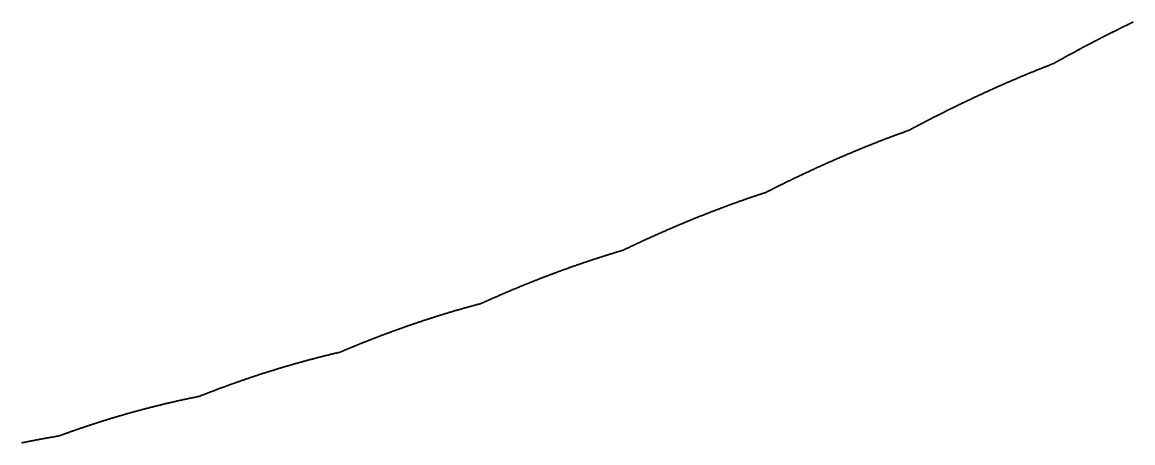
# Model space of a CAD drawing. Header units: metres. Extents: x 0 to 360, y 49 to 117.
# Drawn here: x 258.74 to 269.99, y 64.05 to 68.31 of the extents above; entities that cross this region are included whole.
import ezdxf

# ---------------------------------------------------------------- set-up
doc = ezdxf.new("R2010")
doc.units = ezdxf.units.M

msp = doc.modelspace()

# ---------------------------------------------------------------- linework, layer by layer
for p in [(269.899, 68.268), (269.906, 68.271), (269.912, 68.274), (269.919, 68.277), (269.925, 68.28), (269.932, 68.283), (269.939, 68.287), (269.945, 68.29), (269.952, 68.293), (269.958, 68.296), (269.965, 68.299), (269.971, 68.302), (269.978, 68.306), (269.984, 68.309), (269.991, 68.312), (269.678, 68.156), (269.685, 68.16), (269.691, 68.163), (269.698, 68.166), (269.704, 68.17), (269.711, 68.173), (269.717, 68.176), (269.724, 68.18), (269.73, 68.183), (269.737, 68.186), (269.743, 68.19), (269.75, 68.193), (269.756, 68.196), (269.763, 68.199), (269.769, 68.203), (269.776, 68.206), (269.782, 68.209), (269.789, 68.213), (269.795, 68.216), (269.802, 68.219), (269.808, 68.222), (269.815, 68.226), (269.821, 68.229), (269.828, 68.232), (269.834, 68.235), (269.841, 68.239), (269.847, 68.242), (269.854, 68.245), (269.86, 68.248), (269.867, 68.252), (269.873, 68.255), (269.88, 68.258), (269.886, 68.261), (269.893, 68.264), (269.464, 68.044), (269.47, 68.048), (269.477, 68.051), (269.483, 68.054), (269.49, 68.058), (269.496, 68.061), (269.503, 68.065), (269.509, 68.068), (269.516, 68.072), (269.522, 68.075), (269.529, 68.079), (269.535, 68.082), (269.542, 68.085), (269.548, 68.089), (269.555, 68.092), (269.561, 68.096), (269.568, 68.099), (269.574, 68.103), (269.581, 68.106), (269.587, 68.109), (269.594, 68.113), (269.6, 68.116), (269.607, 68.119), (269.613, 68.123), (269.62, 68.126), (269.626, 68.13), (269.633, 68.133), (269.639, 68.136), (269.646, 68.14), (269.652, 68.143), (269.659, 68.146), (269.665, 68.15), (269.672, 68.153), (269.256, 67.931), (269.263, 67.935), (269.269, 67.938), (269.276, 67.942), (269.282, 67.945), (269.289, 67.949), (269.295, 67.953), (269.302, 67.956), (269.308, 67.96), (269.315, 67.963), (269.321, 67.967), (269.328, 67.97), (269.334, 67.974), (269.341, 67.977), (269.347, 67.981), (269.354, 67.985), (269.36, 67.988), (269.367, 67.992), (269.373, 67.995), (269.379, 67.999), (269.386, 68.002), (269.392, 68.006), (269.399, 68.009), (269.405, 68.013), (269.412, 68.016), (269.418, 68.02), (269.425, 68.023), (269.431, 68.027), (269.438, 68.03), (269.444, 68.034), (269.451, 68.037), (269.457, 68.041), (269.003, 67.82), (269.01, 67.822), (269.016, 67.825), (269.023, 67.828), (269.029, 67.83), (269.036, 67.833), (269.042, 67.835), (269.049, 67.838), (269.055, 67.841), (269.062, 67.843), (269.068, 67.846), (269.075, 67.848), (269.081, 67.851), (269.088, 67.854), (269.094, 67.856), (269.101, 67.859), (269.107, 67.861), (269.114, 67.864), (269.12, 67.866), (269.127, 67.869), (269.133, 67.871), (269.14, 67.874), (269.146, 67.876), (269.152, 67.879), (269.159, 67.882), (269.165, 67.884), (269.172, 67.887), (269.178, 67.889), (269.185, 67.892), (269.191, 67.895), (269.198, 67.898), (269.204, 67.902), (269.211, 67.906), (269.217, 67.909), (269.224, 67.913), (269.23, 67.917), (269.237, 67.92), (269.243, 67.924), (269.25, 67.927), (268.732, 67.706), (268.738, 67.708), (268.745, 67.711), (268.751, 67.714), (268.758, 67.717), (268.764, 67.72), (268.77, 67.722), (268.777, 67.725), (268.783, 67.728), (268.79, 67.731), (268.796, 67.733), (268.803, 67.736), (268.809, 67.739), (268.816, 67.742), (268.822, 67.744), (268.829, 67.747), (268.835, 67.75), (268.842, 67.753), (268.848, 67.755), (268.855, 67.758), (268.861, 67.761), (268.867, 67.764), (268.874, 67.766), (268.88, 67.769), (268.887, 67.772), (268.893, 67.774), (268.9, 67.777), (268.906, 67.78), (268.913, 67.783), (268.919, 67.785), (268.926, 67.788), (268.932, 67.791), (268.939, 67.793), (268.945, 67.796), (268.952, 67.799), (268.958, 67.801), (268.965, 67.804), (268.971, 67.807), (268.978, 67.809), (268.984, 67.812), (268.991, 67.814), (268.997, 67.817), (268.48, 67.593), (268.486, 67.596), (268.492, 67.599), (268.499, 67.602), (268.505, 67.605), (268.512, 67.608), (268.518, 67.611), (268.525, 67.614), (268.531, 67.617), (268.538, 67.619), (268.544, 67.622), (268.551, 67.625), (268.557, 67.628), (268.564, 67.631), (268.57, 67.634), (268.576, 67.637), (268.583, 67.64), (268.589, 67.643), (268.596, 67.646), (268.602, 67.649), (268.609, 67.652), (268.615, 67.654), (268.622, 67.657), (268.628, 67.66), (268.635, 67.663), (268.641, 67.666), (268.648, 67.669), (268.654, 67.672), (268.66, 67.674), (268.667, 67.677), (268.673, 67.68), (268.68, 67.683), (268.686, 67.686), (268.693, 67.689), (268.699, 67.692), (268.706, 67.694), (268.712, 67.697), (268.719, 67.7), (268.725, 67.703), (268.241, 67.48), (268.247, 67.483), (268.254, 67.486), (268.26, 67.49), (268.267, 67.493), (268.273, 67.496), (268.279, 67.499), (268.286, 67.502), (268.292, 67.505), (268.299, 67.508), (268.305, 67.511), (268.312, 67.514), (268.318, 67.517), (268.325, 67.52), (268.331, 67.523), (268.338, 67.527), (268.344, 67.53), (268.35, 67.533), (268.357, 67.536), (268.363, 67.539), (268.37, 67.542), (268.376, 67.545), (268.383, 67.548), (268.389, 67.551), (268.396, 67.554), (268.402, 67.557), (268.409, 67.56), (268.415, 67.563), (268.421, 67.566), (268.428, 67.569), (268.434, 67.572), (268.441, 67.575), (268.447, 67.578), (268.454, 67.581), (268.46, 67.584), (268.467, 67.587), (268.473, 67.59), (268.015, 67.368), (268.022, 67.372), (268.028, 67.375), (268.034, 67.378), (268.041, 67.381), (268.047, 67.385), (268.054, 67.388), (268.06, 67.391), (268.067, 67.394), (268.073, 67.398), (268.08, 67.401), (268.086, 67.404), (268.092, 67.407), (268.099, 67.41), (268.105, 67.414), (268.112, 67.417), (268.118, 67.42), (268.125, 67.423), (268.131, 67.426), (268.138, 67.43), (268.144, 67.433), (268.15, 67.436), (268.157, 67.439), (268.163, 67.442), (268.17, 67.446), (268.176, 67.449), (268.183, 67.452), (268.189, 67.455), (268.196, 67.458), (268.202, 67.461), (268.208, 67.464), (268.215, 67.468), (268.221, 67.471), (268.228, 67.474), (268.234, 67.477), (267.803, 67.258), (267.809, 67.262), (267.815, 67.265), (267.822, 67.268), (267.828, 67.272), (267.835, 67.275), (267.841, 67.279), (267.848, 67.282), (267.854, 67.285), (267.861, 67.289), (267.867, 67.292), (267.873, 67.295), (267.88, 67.299), (267.886, 67.302), (267.893, 67.305), (267.899, 67.309), (267.906, 67.312), (267.912, 67.315), (267.918, 67.319), (267.925, 67.322), (267.931, 67.325), (267.938, 67.329), (267.944, 67.332), (267.951, 67.335), (267.957, 67.339), (267.964, 67.342), (267.97, 67.345), (267.976, 67.349), (267.983, 67.352), (267.989, 67.355), (267.996, 67.358), (268.002, 67.362), (268.009, 67.365), (267.526, 67.144), (267.532, 67.146), (267.539, 67.149), (267.545, 67.151), (267.552, 67.154), (267.558, 67.156), (267.565, 67.158), (267.571, 67.161), (267.577, 67.163), (267.584, 67.166), (267.59, 67.168), (267.597, 67.17), (267.603, 67.173), (267.61, 67.175), (267.616, 67.178), (267.622, 67.18), (267.629, 67.182), (267.635, 67.185), (267.642, 67.187), (267.648, 67.189), (267.655, 67.192), (267.661, 67.194), (267.667, 67.196), (267.674, 67.199), (267.68, 67.201), (267.687, 67.203), (267.693, 67.206), (267.7, 67.208), (267.706, 67.21), (267.712, 67.213), (267.719, 67.215), (267.725, 67.217), (267.732, 67.22), (267.738, 67.224), (267.745, 67.227), (267.751, 67.231), (267.758, 67.234), (267.764, 67.238), (267.77, 67.241), (267.777, 67.245), (267.783, 67.248), (267.79, 67.251), (267.796, 67.255), (267.237, 67.03), (267.243, 67.033), (267.25, 67.035), (267.256, 67.038), (267.263, 67.041), (267.269, 67.043), (267.276, 67.046), (267.282, 67.048), (267.288, 67.051), (267.295, 67.054), (267.301, 67.056), (267.308, 67.059), (267.314, 67.061), (267.32, 67.064), (267.327, 67.066), (267.333, 67.069), (267.34, 67.072), (267.346, 67.074), (267.353, 67.077), (267.359, 67.079), (267.365, 67.082), (267.372, 67.084), (267.378, 67.087), (267.385, 67.089), (267.391, 67.092), (267.398, 67.094), (267.404, 67.097), (267.41, 67.099), (267.417, 67.102), (267.423, 67.105), (267.43, 67.107), (267.436, 67.109), (267.442, 67.112), (267.449, 67.114), (267.455, 67.117), (267.462, 67.119), (267.468, 67.122), (267.475, 67.124), (267.481, 67.127), (267.487, 67.129), (267.494, 67.132), (267.5, 67.134), (267.507, 67.137), (267.513, 67.139), (267.52, 67.142), (266.974, 66.919), (266.98, 66.922), (266.987, 66.924), (266.993, 66.927), (267, 66.93), (267.006, 66.933), (267.013, 66.936), (267.019, 66.938), (267.025, 66.941), (267.032, 66.944), (267.038, 66.947), (267.045, 66.949), (267.051, 66.952), (267.057, 66.955), (267.064, 66.958), (267.07, 66.96), (267.077, 66.963), (267.083, 66.966), (267.089, 66.969), (267.096, 66.971), (267.102, 66.974), (267.109, 66.977), (267.115, 66.979), (267.122, 66.982), (267.128, 66.985), (267.134, 66.988), (267.141, 66.99), (267.147, 66.993), (267.154, 66.996), (267.16, 66.998), (267.166, 67.001), (267.173, 67.004), (267.179, 67.006), (267.186, 67.009), (267.192, 67.012), (267.199, 67.014), (267.205, 67.017), (267.211, 67.02), (267.218, 67.022), (267.224, 67.025), (267.231, 67.028), (266.724, 66.806), (266.731, 66.809), (266.737, 66.812), (266.743, 66.815), (266.75, 66.818), (266.756, 66.821), (266.763, 66.824), (266.769, 66.827), (266.775, 66.83), (266.782, 66.833), (266.788, 66.836), (266.795, 66.839), (266.801, 66.842), (266.807, 66.845), (266.814, 66.848), (266.82, 66.85), (266.827, 66.853), (266.833, 66.856), (266.84, 66.859), (266.846, 66.862), (266.852, 66.865), (266.859, 66.868), (266.865, 66.871), (266.872, 66.873), (266.878, 66.876), (266.884, 66.879), (266.891, 66.882), (266.897, 66.885), (266.904, 66.888), (266.91, 66.891), (266.916, 66.893), (266.923, 66.896), (266.929, 66.899), (266.936, 66.902), (266.942, 66.905), (266.948, 66.908), (266.955, 66.91), (266.961, 66.913), (266.968, 66.916), (266.488, 66.694), (266.494, 66.697), (266.5, 66.7), (266.507, 66.703), (266.513, 66.706), (266.52, 66.709), (266.526, 66.712), (266.532, 66.716), (266.539, 66.719), (266.545, 66.722), (266.551, 66.725), (266.558, 66.728), (266.564, 66.731), (266.571, 66.734), (266.577, 66.737), (266.583, 66.74), (266.59, 66.743), (266.596, 66.746), (266.603, 66.749), (266.609, 66.752), (266.615, 66.755), (266.622, 66.758), (266.628, 66.761), (266.635, 66.764), (266.641, 66.767), (266.647, 66.77), (266.654, 66.774), (266.66, 66.777), (266.667, 66.78), (266.673, 66.783), (266.679, 66.786), (266.686, 66.789), (266.692, 66.791), (266.699, 66.794), (266.705, 66.797), (266.711, 66.8), (266.718, 66.803), (266.257, 66.582), (266.264, 66.584), (266.27, 66.586), (266.277, 66.588), (266.283, 66.592), (266.289, 66.595), (266.296, 66.598), (266.302, 66.602), (266.309, 66.605), (266.315, 66.608), (266.321, 66.611), (266.328, 66.614), (266.334, 66.618), (266.341, 66.621), (266.347, 66.624), (266.353, 66.627), (266.36, 66.631), (266.366, 66.634), (266.372, 66.637), (266.379, 66.64), (266.385, 66.643), (266.392, 66.647), (266.398, 66.65), (266.404, 66.653), (266.411, 66.656), (266.417, 66.659), (266.424, 66.662), (266.43, 66.666), (266.436, 66.669), (266.443, 66.672), (266.449, 66.675), (266.456, 66.678), (266.462, 66.681), (266.468, 66.684), (266.475, 66.688), (266.481, 66.691), (265.932, 66.469), (265.938, 66.471), (265.945, 66.474), (265.951, 66.476), (265.958, 66.478), (265.964, 66.481), (265.97, 66.483), (265.977, 66.485), (265.983, 66.488), (265.989, 66.49), (265.996, 66.492), (266.002, 66.494), (266.009, 66.497), (266.015, 66.499), (266.021, 66.501), (266.028, 66.503), (266.034, 66.506), (266.04, 66.508), (266.047, 66.51), (266.053, 66.512), (266.06, 66.515), (266.066, 66.517), (266.072, 66.519), (266.079, 66.521), (266.085, 66.524), (266.092, 66.526), (266.098, 66.528), (266.104, 66.53), (266.111, 66.532), (266.117, 66.535), (266.123, 66.537), (266.13, 66.539), (266.136, 66.541), (266.143, 66.543), (266.149, 66.546), (266.155, 66.548), (266.162, 66.55), (266.168, 66.552), (266.174, 66.554), (266.181, 66.556), (266.187, 66.558), (266.194, 66.561), (266.2, 66.563), (266.206, 66.565), (266.213, 66.567), (266.219, 66.569), (266.226, 66.571), (266.232, 66.573), (266.238, 66.575), (266.245, 66.578), (266.251, 66.58), (265.639, 66.358), (265.645, 66.36), (265.652, 66.363), (265.658, 66.365), (265.664, 66.368), (265.671, 66.37), (265.677, 66.373), (265.683, 66.375), (265.69, 66.378), (265.696, 66.38), (265.703, 66.383), (265.709, 66.385), (265.715, 66.388), (265.722, 66.39), (265.728, 66.393), (265.734, 66.395), (265.741, 66.398), (265.747, 66.4), (265.754, 66.402), (265.76, 66.405), (265.766, 66.407), (265.773, 66.41), (265.779, 66.412), (265.785, 66.415), (265.792, 66.417), (265.798, 66.419), (265.805, 66.422), (265.811, 66.424), (265.817, 66.427), (265.824, 66.429), (265.83, 66.431), (265.836, 66.434), (265.843, 66.436), (265.849, 66.439), (265.856, 66.441), (265.862, 66.443), (265.868, 66.446), (265.875, 66.448), (265.881, 66.45), (265.887, 66.453), (265.894, 66.455), (265.9, 66.457), (265.907, 66.46), (265.913, 66.462), (265.919, 66.464), (265.926, 66.467), (265.365, 66.245), (265.372, 66.248), (265.378, 66.251), (265.384, 66.253), (265.391, 66.256), (265.397, 66.259), (265.403, 66.261), (265.41, 66.264), (265.416, 66.267), (265.423, 66.269), (265.429, 66.272), (265.435, 66.275), (265.442, 66.277), (265.448, 66.28), (265.454, 66.283), (265.461, 66.285), (265.467, 66.288), (265.473, 66.291), (265.48, 66.293), (265.486, 66.296), (265.492, 66.299), (265.499, 66.301), (265.505, 66.304), (265.512, 66.306), (265.518, 66.309), (265.524, 66.312), (265.531, 66.314), (265.537, 66.317), (265.543, 66.319), (265.55, 66.322), (265.556, 66.325), (265.563, 66.327), (265.569, 66.33), (265.575, 66.332), (265.582, 66.335), (265.588, 66.337), (265.594, 66.34), (265.601, 66.343), (265.607, 66.345), (265.613, 66.348), (265.62, 66.35), (265.626, 66.353), (265.633, 66.355), (265.105, 66.131), (265.111, 66.134), (265.117, 66.136), (265.124, 66.139), (265.13, 66.142), (265.136, 66.145), (265.143, 66.148), (265.149, 66.151), (265.155, 66.154), (265.162, 66.156), (265.168, 66.159), (265.175, 66.162), (265.181, 66.165), (265.187, 66.168), (265.194, 66.171), (265.2, 66.173), (265.206, 66.176), (265.213, 66.179), (265.219, 66.182), (265.225, 66.185), (265.232, 66.187), (265.238, 66.19), (265.244, 66.193), (265.251, 66.196), (265.257, 66.199), (265.264, 66.201), (265.27, 66.204), (265.276, 66.207), (265.283, 66.21), (265.289, 66.212), (265.295, 66.215), (265.302, 66.218), (265.308, 66.221), (265.314, 66.223), (265.321, 66.226), (265.327, 66.229), (265.333, 66.232), (265.34, 66.234), (265.346, 66.237), (265.353, 66.24), (265.359, 66.243), (264.863, 66.018), (264.87, 66.021), (264.876, 66.024), (264.882, 66.027), (264.889, 66.03), (264.895, 66.033), (264.902, 66.036), (264.908, 66.039), (264.914, 66.042), (264.921, 66.045), (264.927, 66.048), (264.933, 66.051), (264.94, 66.054), (264.946, 66.057), (264.952, 66.06), (264.959, 66.063), (264.965, 66.066), (264.971, 66.069), (264.978, 66.072), (264.984, 66.075), (264.99, 66.078), (264.997, 66.081), (265.003, 66.084), (265.009, 66.087), (265.016, 66.09), (265.022, 66.093), (265.028, 66.096), (265.035, 66.099), (265.041, 66.102), (265.048, 66.105), (265.054, 66.107), (265.06, 66.11), (265.067, 66.113), (265.073, 66.116), (265.079, 66.119), (265.086, 66.122), (265.092, 66.125), (265.098, 66.128), (264.527, 65.908), (264.534, 65.91), (264.54, 65.912), (264.546, 65.914), (264.553, 65.916), (264.559, 65.918), (264.565, 65.92), (264.572, 65.922), (264.578, 65.924), (264.584, 65.926), (264.591, 65.928), (264.597, 65.93), (264.603, 65.932), (264.61, 65.934), (264.616, 65.936), (264.622, 65.938), (264.629, 65.94), (264.635, 65.942), (264.641, 65.944), (264.648, 65.946), (264.654, 65.948), (264.66, 65.95), (264.667, 65.952), (264.673, 65.954), (264.68, 65.956), (264.686, 65.958), (264.692, 65.96), (264.699, 65.962), (264.705, 65.964), (264.711, 65.966), (264.718, 65.968), (264.724, 65.97), (264.73, 65.972), (264.737, 65.974), (264.743, 65.976), (264.749, 65.978), (264.756, 65.98), (264.762, 65.982), (264.768, 65.984), (264.775, 65.985), (264.781, 65.987), (264.787, 65.989), (264.794, 65.991), (264.8, 65.993), (264.806, 65.995), (264.813, 65.997), (264.819, 65.999), (264.825, 66.001), (264.832, 66.003), (264.838, 66.006), (264.844, 66.009), (264.851, 66.012), (264.857, 66.015), (264.198, 65.793), (264.205, 65.795), (264.211, 65.798), (264.217, 65.8), (264.224, 65.802), (264.23, 65.805), (264.236, 65.807), (264.243, 65.809), (264.249, 65.811), (264.255, 65.814), (264.261, 65.816), (264.268, 65.818), (264.274, 65.821), (264.28, 65.823), (264.287, 65.825), (264.293, 65.827), (264.299, 65.83), (264.306, 65.832), (264.312, 65.834), (264.318, 65.836), (264.325, 65.839), (264.331, 65.841), (264.337, 65.843), (264.344, 65.845), (264.35, 65.847), (264.356, 65.85), (264.363, 65.852), (264.369, 65.854), (264.375, 65.856), (264.382, 65.858), (264.388, 65.861), (264.394, 65.863), (264.401, 65.865), (264.407, 65.867), (264.413, 65.869), (264.42, 65.871), (264.426, 65.874), (264.432, 65.876), (264.439, 65.878), (264.445, 65.88), (264.451, 65.882), (264.458, 65.884), (264.464, 65.886), (264.47, 65.889), (264.477, 65.891), (264.483, 65.893), (264.489, 65.895), (264.496, 65.897), (264.502, 65.899), (264.508, 65.901), (264.515, 65.903), (264.521, 65.905), (263.907, 65.682), (263.914, 65.684), (263.92, 65.687), (263.926, 65.689), (263.933, 65.692), (263.939, 65.694), (263.945, 65.697), (263.952, 65.699), (263.958, 65.702), (263.964, 65.704), (263.971, 65.707), (263.977, 65.709), (263.983, 65.712), (263.99, 65.714), (263.996, 65.717), (264.002, 65.719), (264.009, 65.722), (264.015, 65.724), (264.021, 65.727), (264.027, 65.729), (264.034, 65.731), (264.04, 65.734), (264.046, 65.736), (264.053, 65.739), (264.059, 65.741), (264.065, 65.743), (264.072, 65.746), (264.078, 65.748), (264.084, 65.751), (264.091, 65.753), (264.097, 65.755), (264.103, 65.758), (264.11, 65.76), (264.116, 65.763), (264.122, 65.765), (264.129, 65.767), (264.135, 65.77), (264.141, 65.772), (264.148, 65.774), (264.154, 65.777), (264.16, 65.779), (264.167, 65.781), (264.173, 65.784), (264.179, 65.786), (264.186, 65.788), (264.192, 65.791), (263.636, 65.57), (263.642, 65.572), (263.649, 65.575), (263.655, 65.578), (263.661, 65.58), (263.667, 65.583), (263.674, 65.586), (263.68, 65.588), (263.686, 65.591), (263.693, 65.594), (263.699, 65.596), (263.705, 65.599), (263.712, 65.602), (263.718, 65.604), (263.724, 65.607), (263.731, 65.61), (263.737, 65.612), (263.743, 65.615), (263.75, 65.618), (263.756, 65.62), (263.762, 65.623), (263.768, 65.625), (263.775, 65.628), (263.781, 65.631), (263.787, 65.633), (263.794, 65.636), (263.8, 65.638), (263.806, 65.641), (263.813, 65.644), (263.819, 65.646), (263.825, 65.649), (263.832, 65.651), (263.838, 65.654), (263.844, 65.657), (263.851, 65.659), (263.857, 65.662), (263.863, 65.664), (263.87, 65.667), (263.876, 65.669), (263.882, 65.672), (263.888, 65.674), (263.895, 65.677), (263.901, 65.679), (263.371, 65.456), (263.377, 65.458), (263.384, 65.46), (263.39, 65.461), (263.396, 65.464), (263.403, 65.467), (263.409, 65.47), (263.415, 65.472), (263.421, 65.475), (263.428, 65.478), (263.434, 65.481), (263.44, 65.484), (263.447, 65.487), (263.453, 65.489), (263.459, 65.492), (263.466, 65.495), (263.472, 65.498), (263.478, 65.501), (263.485, 65.504), (263.491, 65.506), (263.497, 65.509), (263.503, 65.512), (263.51, 65.515), (263.516, 65.518), (263.522, 65.52), (263.529, 65.523), (263.535, 65.526), (263.541, 65.529), (263.548, 65.531), (263.554, 65.534), (263.56, 65.537), (263.567, 65.54), (263.573, 65.542), (263.579, 65.545), (263.585, 65.548), (263.592, 65.551), (263.598, 65.553), (263.604, 65.556), (263.611, 65.559), (263.617, 65.562), (263.623, 65.564), (263.63, 65.567), (262.981, 65.344), (262.987, 65.346), (262.993, 65.348), (262.999, 65.35), (263.006, 65.352), (263.012, 65.354), (263.018, 65.356), (263.025, 65.358), (263.031, 65.359), (263.037, 65.361), (263.044, 65.363), (263.05, 65.365), (263.056, 65.367), (263.062, 65.369), (263.069, 65.371), (263.075, 65.373), (263.081, 65.375), (263.088, 65.377), (263.094, 65.378), (263.1, 65.38), (263.106, 65.382), (263.113, 65.384), (263.119, 65.386), (263.125, 65.388), (263.132, 65.39), (263.138, 65.391), (263.144, 65.393), (263.151, 65.395), (263.157, 65.397), (263.163, 65.399), (263.169, 65.401), (263.176, 65.402), (263.182, 65.404), (263.188, 65.406), (263.195, 65.408), (263.201, 65.41), (263.207, 65.411), (263.214, 65.413), (263.22, 65.415), (263.226, 65.417), (263.232, 65.419), (263.239, 65.42), (263.245, 65.422), (263.251, 65.424), (263.258, 65.426), (263.264, 65.427), (263.27, 65.429), (263.277, 65.431), (263.283, 65.433), (263.289, 65.434), (263.295, 65.436), (263.302, 65.438), (263.308, 65.439), (263.314, 65.441), (263.321, 65.443), (263.327, 65.445), (263.333, 65.446), (263.34, 65.448), (263.346, 65.45), (263.352, 65.451), (263.358, 65.453), (263.365, 65.455), (262.641, 65.232), (262.647, 65.234), (262.654, 65.236), (262.66, 65.238), (262.666, 65.241), (262.672, 65.243), (262.679, 65.245), (262.685, 65.247), (262.691, 65.249), (262.698, 65.252), (262.704, 65.254), (262.71, 65.256), (262.716, 65.258), (262.723, 65.26), (262.729, 65.262), (262.735, 65.264), (262.742, 65.266), (262.748, 65.269), (262.754, 65.271), (262.76, 65.273), (262.767, 65.275), (262.773, 65.277), (262.779, 65.279), (262.786, 65.281), (262.792, 65.283), (262.798, 65.285), (262.804, 65.288), (262.811, 65.29), (262.817, 65.292), (262.823, 65.294), (262.83, 65.296), (262.836, 65.298), (262.842, 65.3), (262.848, 65.302), (262.855, 65.304), (262.861, 65.306), (262.867, 65.308), (262.874, 65.31), (262.88, 65.312), (262.886, 65.314), (262.892, 65.316), (262.899, 65.318), (262.905, 65.32), (262.911, 65.322), (262.918, 65.324), (262.924, 65.326), (262.93, 65.328), (262.937, 65.33), (262.943, 65.332), (262.949, 65.334), (262.955, 65.336), (262.962, 65.338), (262.968, 65.34), (262.974, 65.342), (262.333, 65.119), (262.34, 65.121), (262.346, 65.124), (262.352, 65.126), (262.358, 65.129), (262.365, 65.131), (262.371, 65.133), (262.377, 65.136), (262.384, 65.138), (262.39, 65.141), (262.396, 65.143), (262.402, 65.145), (262.409, 65.148), (262.415, 65.15), (262.421, 65.152), (262.427, 65.155), (262.434, 65.157), (262.44, 65.159), (262.446, 65.162), (262.453, 65.164), (262.459, 65.166), (262.465, 65.169), (262.471, 65.171), (262.478, 65.173), (262.484, 65.176), (262.49, 65.178), (262.497, 65.18), (262.503, 65.183), (262.509, 65.185), (262.515, 65.187), (262.522, 65.189), (262.528, 65.192), (262.534, 65.194), (262.54, 65.196), (262.547, 65.198), (262.553, 65.201), (262.559, 65.203), (262.566, 65.205), (262.572, 65.207), (262.578, 65.21), (262.584, 65.212), (262.591, 65.214), (262.597, 65.216), (262.603, 65.219), (262.61, 65.221), (262.616, 65.223), (262.622, 65.225), (262.628, 65.228), (262.635, 65.23), (262.051, 65.006), (262.057, 65.009), (262.064, 65.011), (262.07, 65.014), (262.076, 65.016), (262.082, 65.019), (262.089, 65.022), (262.095, 65.024), (262.101, 65.027), (262.107, 65.029), (262.114, 65.032), (262.12, 65.034), (262.126, 65.037), (262.133, 65.04), (262.139, 65.042), (262.145, 65.045), (262.151, 65.047), (262.158, 65.05), (262.164, 65.052), (262.17, 65.055), (262.176, 65.057), (262.183, 65.06), (262.189, 65.062), (262.195, 65.065), (262.202, 65.067), (262.208, 65.07), (262.214, 65.072), (262.22, 65.075), (262.227, 65.077), (262.233, 65.08), (262.239, 65.082), (262.245, 65.085), (262.252, 65.087), (262.258, 65.09), (262.264, 65.092), (262.271, 65.095), (262.277, 65.097), (262.283, 65.1), (262.289, 65.102), (262.296, 65.104), (262.302, 65.107), (262.308, 65.109), (262.314, 65.112), (262.321, 65.114), (262.327, 65.117), (261.663, 64.894), (261.669, 64.896), (261.675, 64.898), (261.682, 64.899), (261.688, 64.901), (261.694, 64.902), (261.7, 64.904), (261.707, 64.906), (261.713, 64.907), (261.719, 64.909), (261.725, 64.911), (261.732, 64.912), (261.738, 64.914), (261.744, 64.915), (261.75, 64.917), (261.757, 64.919), (261.763, 64.92), (261.769, 64.922), (261.775, 64.923), (261.782, 64.925), (261.788, 64.927), (261.794, 64.928), (261.8, 64.93), (261.807, 64.931), (261.813, 64.933), (261.819, 64.934), (261.826, 64.936), (261.832, 64.937), (261.838, 64.939), (261.844, 64.94), (261.851, 64.942), (261.857, 64.944), (261.863, 64.945), (261.869, 64.947), (261.876, 64.948), (261.882, 64.95), (261.888, 64.951), (261.894, 64.953), (261.901, 64.954), (261.907, 64.956), (261.913, 64.957), (261.919, 64.958), (261.926, 64.96), (261.932, 64.961), (261.938, 64.963), (261.945, 64.964), (261.951, 64.966), (261.957, 64.967), (261.963, 64.969), (261.97, 64.972), (261.976, 64.974), (261.982, 64.977), (261.988, 64.98), (261.995, 64.982), (262.001, 64.985), (262.007, 64.988), (262.013, 64.99), (262.02, 64.993), (262.026, 64.996), (262.032, 64.998), (262.039, 65.001), (262.045, 65.003), (261.275, 64.782), (261.281, 64.784), (261.288, 64.786), (261.294, 64.788), (261.3, 64.79), (261.306, 64.792), (261.313, 64.794), (261.319, 64.796), (261.325, 64.798), (261.331, 64.8), (261.338, 64.802), (261.344, 64.803), (261.35, 64.805), (261.356, 64.807), (261.363, 64.809), (261.369, 64.811), (261.375, 64.813), (261.381, 64.815), (261.388, 64.817), (261.394, 64.819), (261.4, 64.82), (261.406, 64.822), (261.413, 64.824), (261.419, 64.826), (261.425, 64.828), (261.431, 64.83), (261.438, 64.831), (261.444, 64.833), (261.45, 64.835), (261.456, 64.837), (261.463, 64.839), (261.469, 64.84), (261.475, 64.842), (261.481, 64.844), (261.488, 64.846), (261.494, 64.848), (261.5, 64.849), (261.506, 64.851), (261.513, 64.853), (261.519, 64.855), (261.525, 64.857), (261.531, 64.858), (261.538, 64.86), (261.544, 64.862), (261.55, 64.864), (261.556, 64.865), (261.563, 64.867), (261.569, 64.869), (261.575, 64.87), (261.581, 64.872), (261.588, 64.874), (261.594, 64.876), (261.6, 64.877), (261.606, 64.879), (261.613, 64.881), (261.619, 64.882), (261.625, 64.884), (261.631, 64.886), (261.638, 64.888), (261.644, 64.889), (261.65, 64.891), (261.657, 64.893), (260.932, 64.669), (260.938, 64.671), (260.944, 64.673), (260.95, 64.675), (260.957, 64.677), (260.963, 64.68), (260.969, 64.682), (260.975, 64.684), (260.981, 64.686), (260.988, 64.688), (260.994, 64.69), (261, 64.692), (261.006, 64.695), (261.013, 64.697), (261.019, 64.699), (261.025, 64.701), (261.031, 64.703), (261.038, 64.705), (261.044, 64.707), (261.05, 64.709), (261.056, 64.712), (261.063, 64.714), (261.069, 64.716), (261.075, 64.718), (261.081, 64.72), (261.088, 64.722), (261.094, 64.724), (261.1, 64.726), (261.106, 64.728), (261.113, 64.73), (261.119, 64.732), (261.125, 64.734), (261.131, 64.736), (261.138, 64.739), (261.144, 64.741), (261.15, 64.743), (261.156, 64.745), (261.163, 64.747), (261.169, 64.749), (261.175, 64.751), (261.181, 64.753), (261.188, 64.755), (261.194, 64.757), (261.2, 64.759), (261.206, 64.761), (261.213, 64.763), (261.219, 64.765), (261.225, 64.767), (261.231, 64.769), (261.238, 64.771), (261.244, 64.773), (261.25, 64.775), (261.256, 64.777), (261.263, 64.778), (261.269, 64.78), (260.626, 64.556), (260.632, 64.558), (260.638, 64.561), (260.645, 64.563), (260.651, 64.566), (260.657, 64.568), (260.663, 64.57), (260.67, 64.573), (260.676, 64.575), (260.682, 64.577), (260.688, 64.58), (260.695, 64.582), (260.701, 64.585), (260.707, 64.587), (260.713, 64.589), (260.719, 64.592), (260.726, 64.594), (260.732, 64.596), (260.738, 64.599), (260.744, 64.601), (260.751, 64.603), (260.757, 64.606), (260.763, 64.608), (260.769, 64.61), (260.776, 64.612), (260.782, 64.615), (260.788, 64.617), (260.794, 64.619), (260.801, 64.622), (260.807, 64.624), (260.813, 64.626), (260.819, 64.628), (260.825, 64.631), (260.832, 64.633), (260.838, 64.635), (260.844, 64.638), (260.85, 64.64), (260.857, 64.642), (260.863, 64.644), (260.869, 64.647), (260.875, 64.649), (260.882, 64.651), (260.888, 64.653), (260.894, 64.655), (260.9, 64.658), (260.907, 64.66), (260.913, 64.662), (260.919, 64.664), (260.925, 64.666), (260.184, 64.444), (260.19, 64.445), (260.196, 64.447), (260.202, 64.448), (260.209, 64.45), (260.215, 64.451), (260.221, 64.453), (260.227, 64.454), (260.234, 64.456), (260.24, 64.457), (260.246, 64.458), (260.252, 64.46), (260.258, 64.461), (260.265, 64.463), (260.271, 64.464), (260.277, 64.466), (260.283, 64.467), (260.29, 64.468), (260.296, 64.47), (260.302, 64.471), (260.308, 64.473), (260.314, 64.474), (260.321, 64.475), (260.327, 64.477), (260.333, 64.478), (260.339, 64.48), (260.346, 64.481), (260.352, 64.482), (260.358, 64.484), (260.364, 64.485), (260.371, 64.486), (260.377, 64.488), (260.383, 64.489), (260.389, 64.49), (260.395, 64.492), (260.402, 64.493), (260.408, 64.494), (260.414, 64.496), (260.42, 64.497), (260.427, 64.498), (260.433, 64.5), (260.439, 64.501), (260.445, 64.502), (260.451, 64.504), (260.458, 64.505), (260.464, 64.506), (260.47, 64.507), (260.476, 64.509), (260.483, 64.51), (260.489, 64.511), (260.495, 64.513), (260.501, 64.514), (260.508, 64.515), (260.514, 64.516), (260.52, 64.518), (260.526, 64.519), (260.532, 64.52), (260.539, 64.522), (260.545, 64.524), (260.551, 64.527), (260.557, 64.529), (260.564, 64.532), (260.57, 64.534), (260.576, 64.537), (260.582, 64.539), (260.589, 64.541), (260.595, 64.544), (260.601, 64.546), (260.607, 64.549), (260.613, 64.551), (260.62, 64.554), (259.761, 64.332), (259.767, 64.334), (259.773, 64.335), (259.78, 64.337), (259.786, 64.339), (259.792, 64.341), (259.798, 64.343), (259.804, 64.344), (259.811, 64.346), (259.817, 64.348), (259.823, 64.35), (259.829, 64.351), (259.836, 64.353), (259.842, 64.355), (259.848, 64.357), (259.854, 64.358), (259.86, 64.36), (259.867, 64.362), (259.873, 64.364), (259.879, 64.365), (259.885, 64.367), (259.891, 64.369), (259.898, 64.37), (259.904, 64.372), (259.91, 64.374), (259.916, 64.375), (259.923, 64.377), (259.929, 64.379), (259.935, 64.38), (259.941, 64.382), (259.947, 64.384), (259.954, 64.385), (259.96, 64.387), (259.966, 64.389), (259.972, 64.39), (259.979, 64.392), (259.985, 64.394), (259.991, 64.395), (259.997, 64.397), (260.003, 64.399), (260.01, 64.4), (260.016, 64.402), (260.022, 64.403), (260.028, 64.405), (260.034, 64.407), (260.041, 64.408), (260.047, 64.41), (260.053, 64.411), (260.059, 64.413), (260.066, 64.415), (260.072, 64.416), (260.078, 64.418), (260.084, 64.419), (260.09, 64.421), (260.097, 64.422), (260.103, 64.424), (260.109, 64.426), (260.115, 64.427), (260.122, 64.429), (260.128, 64.43), (260.134, 64.432), (260.14, 64.433), (260.146, 64.435), (260.153, 64.436), (260.159, 64.438), (260.165, 64.439), (260.171, 64.441), (260.178, 64.442), (259.401, 64.22), (259.407, 64.222), (259.413, 64.224), (259.419, 64.226), (259.426, 64.228), (259.432, 64.23), (259.438, 64.232), (259.444, 64.234), (259.45, 64.236), (259.457, 64.238), (259.463, 64.24), (259.469, 64.242), (259.475, 64.244), (259.482, 64.246), (259.488, 64.248), (259.494, 64.25), (259.5, 64.252), (259.506, 64.254), (259.513, 64.256), (259.519, 64.258), (259.525, 64.26), (259.531, 64.262), (259.537, 64.264), (259.544, 64.266), (259.55, 64.268), (259.556, 64.27), (259.562, 64.272), (259.568, 64.274), (259.575, 64.276), (259.581, 64.278), (259.587, 64.28), (259.593, 64.281), (259.599, 64.283), (259.606, 64.285), (259.612, 64.287), (259.618, 64.289), (259.624, 64.291), (259.631, 64.293), (259.637, 64.295), (259.643, 64.297), (259.649, 64.299), (259.655, 64.3), (259.662, 64.302), (259.668, 64.304), (259.674, 64.306), (259.68, 64.308), (259.686, 64.31), (259.693, 64.312), (259.699, 64.314), (259.705, 64.315), (259.711, 64.317), (259.717, 64.319), (259.724, 64.321), (259.73, 64.323), (259.736, 64.325), (259.742, 64.326), (259.749, 64.328), (259.755, 64.33), (259.035, 64.106), (259.041, 64.107), (259.047, 64.108), (259.054, 64.109), (259.06, 64.11), (259.066, 64.111), (259.072, 64.112), (259.078, 64.113), (259.085, 64.115), (259.091, 64.116), (259.097, 64.117), (259.103, 64.118), (259.109, 64.119), (259.116, 64.12), (259.122, 64.122), (259.128, 64.124), (259.134, 64.127), (259.14, 64.129), (259.147, 64.131), (259.153, 64.133), (259.159, 64.136), (259.165, 64.138), (259.171, 64.14), (259.178, 64.142), (259.184, 64.145), (259.19, 64.147), (259.196, 64.149), (259.202, 64.151), (259.209, 64.153), (259.215, 64.156), (259.221, 64.158), (259.227, 64.16), (259.233, 64.162), (259.24, 64.164), (259.246, 64.167), (259.252, 64.169), (259.258, 64.171), (259.264, 64.173), (259.271, 64.175), (259.277, 64.177), (259.283, 64.18), (259.289, 64.182), (259.295, 64.184), (259.302, 64.186), (259.308, 64.188), (259.314, 64.19), (259.32, 64.192), (259.326, 64.195), (259.333, 64.197), (259.339, 64.199), (259.345, 64.201), (259.351, 64.203), (259.357, 64.205), (259.364, 64.207), (259.37, 64.209), (259.376, 64.211), (259.382, 64.213), (259.388, 64.215), (259.395, 64.218), (258.744, 64.05), (258.75, 64.052), (258.756, 64.053), (258.763, 64.054), (258.769, 64.056), (258.775, 64.057), (258.781, 64.058), (258.787, 64.059), (258.793, 64.061), (258.8, 64.062), (258.806, 64.063), (258.812, 64.064), (258.818, 64.066), (258.824, 64.067), (258.831, 64.068), (258.837, 64.069), (258.843, 64.071), (258.849, 64.072), (258.855, 64.073), (258.862, 64.074), (258.868, 64.075), (258.874, 64.077), (258.88, 64.078), (258.886, 64.079), (258.893, 64.08), (258.899, 64.081), (258.905, 64.082), (258.911, 64.084), (258.917, 64.085), (258.924, 64.086), (258.93, 64.087), (258.936, 64.088), (258.942, 64.089), (258.948, 64.091), (258.954, 64.092), (258.961, 64.093), (258.967, 64.094), (258.973, 64.095), (258.979, 64.096), (258.985, 64.097), (258.992, 64.098), (258.998, 64.1), (259.004, 64.101), (259.01, 64.102), (259.016, 64.103), (259.023, 64.104), (259.029, 64.105)]:
    msp.add_point(p)

doc.saveas('drawing.dxf')
